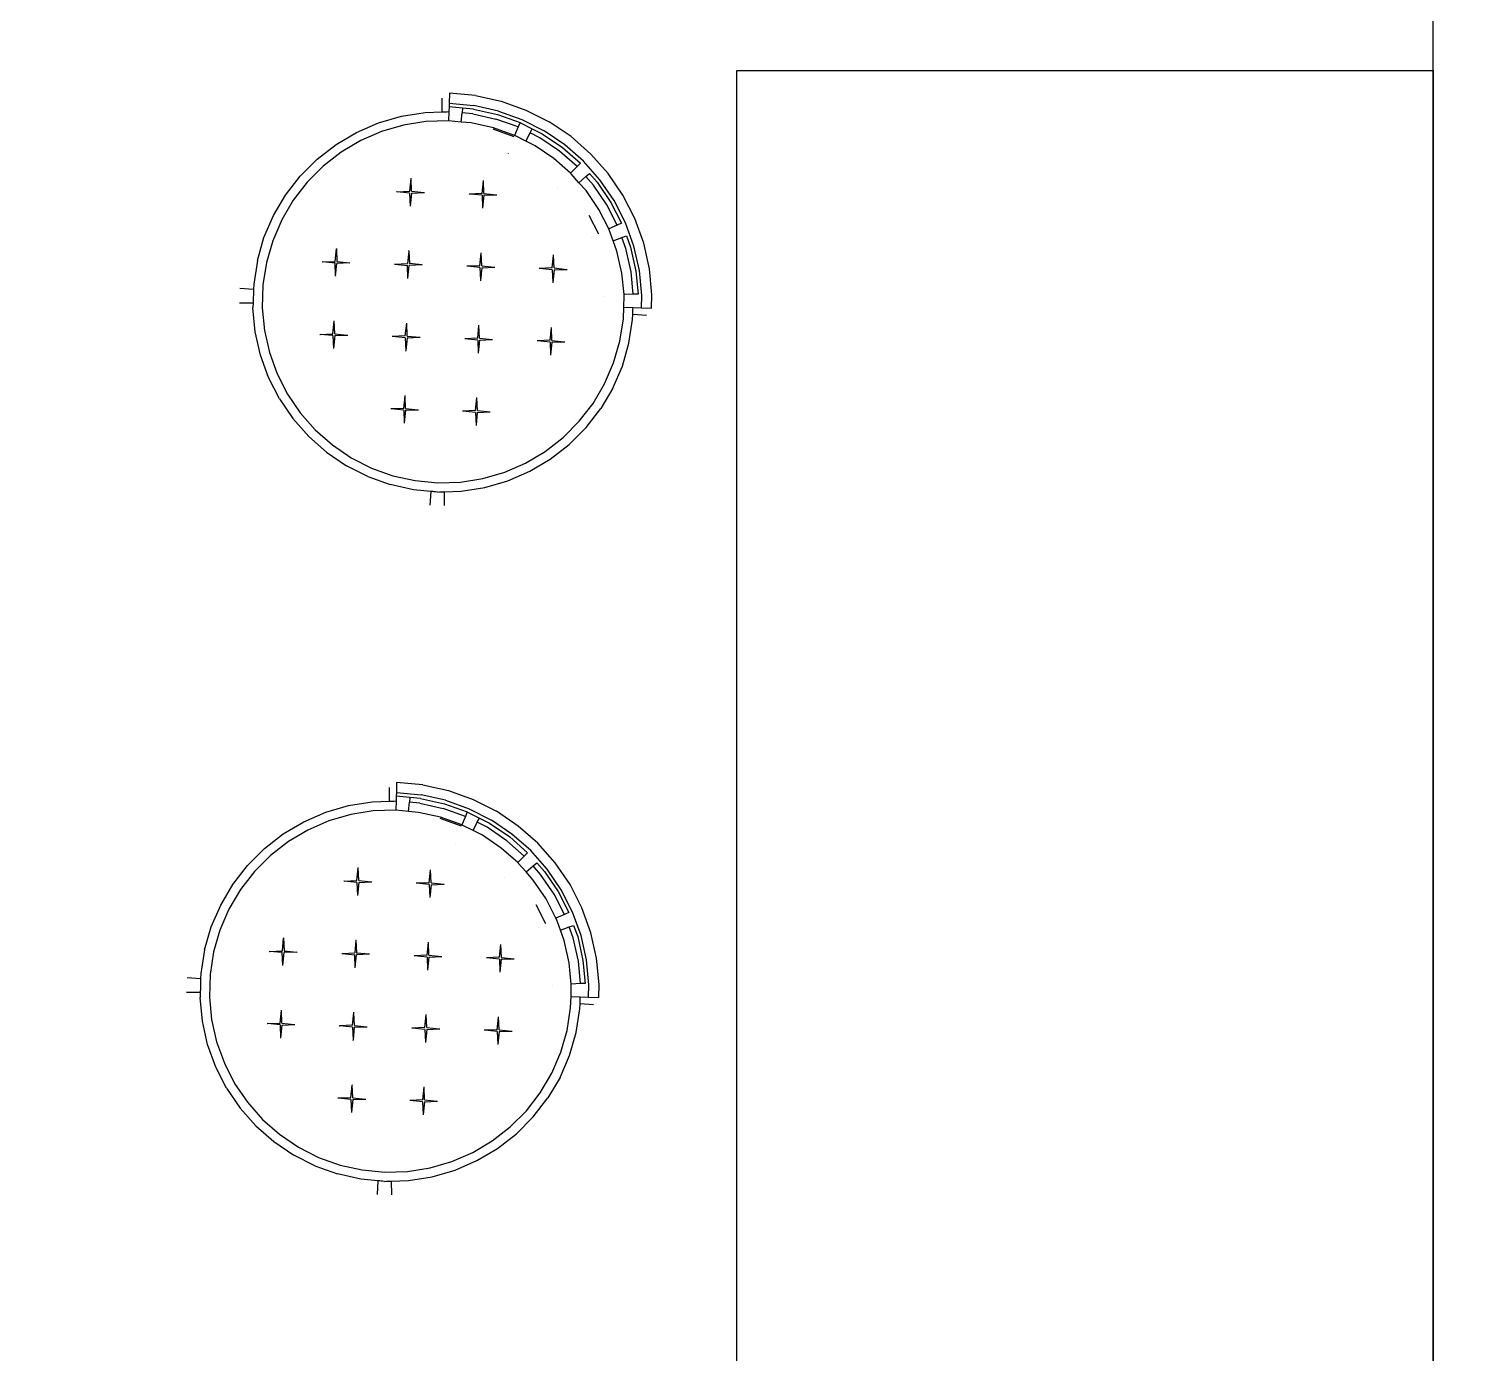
# Model space of a CAD drawing. Header units: millimetres. Extents: x -1966 to 205283, y -140015 to 7000.
# Drawn here: x 99962 to 101504, y -21938 to -20511 of the extents above; entities that cross this region are included whole.
import ezdxf

# ---------------------------------------------------------------- set-up
doc = ezdxf.new("R2010")
doc.units = ezdxf.units.MM
doc.header["$LTSCALE"] = 1000
doc.layers.add('草图平面 01', color=7, linetype='Continuous')

msp = doc.modelspace()

# ---------------------------------------------------------------- hatches: boundary and pattern name
h = msp.add_hatch()
h.set_pattern_fill('ANSI32', color=256)
h.set_pattern_definition([(45, (-300.8124, 21923.082), (-3.36759605, 3.36759605), []), (45, (-298.5674, 21923.082), (-3.36759605, 3.36759605), [])])
h.paths.add_polyline_path([(91775.1, -11556.3), (85475.1, -11556.3), (85475.1, -14456.3), (85675.1, -14456.3), (85675.1, -13956.3), (85675.1, -11756.3), (91775.1, -11756.3)])
h.paths.add_polyline_path([(85475.1, -17576.5), (85475.1, -17713.6, 0.468176), (88775.1, -22150.7), (90477.3, -25756.3), (91477.3, -25756.3), (96875.1, -25756.3), (96875.1, -25656.3), (96875.1, -25556.3), (90698.4, -25556.3), (90602.7, -25556.3), (88975.1, -22156.3), (88975.1, -21156.3), (88775.1, -21156.3), (88775.1, -21950.4, -0.465706), (85665.7, -17776.5), (87775.1, -17776.5), (87775.1, -17576.5), (85668.5, -17576.5), (85675.1, -17076.5), (85675.1, -15356.3), (85475.1, -15356.3)])
h.paths.add_polyline_path([(100725.1, -25556.3), (98875.1, -25556.3), (98875.1, -25756.3), (101675.1, -25756.3), (101675.1, -25356.3), (101475.1, -25356.3), (101475.1, -25556.3)])
h.paths.add_polyline_path([(101675.1, -11556.3), (101275.1, -11556.3), (101275.1, -11756.3), (101475.1, -11756.3), (101475.1, -11956.3), (101675.1, -11956.3)])

# ---------------------------------------------------------------- linework, layer by layer
for p, q in [((100725.1, -25556.3), (100725.1, -20556.3)), ((100725.1, -20556.3), (101475.1, -20556.3)), ((101475.1, -20556.3), (101475.1, -25556.3)), ((100407.8, -20600.9), (100407.8, -20586.2)), ((100415.6, -20580.7), (100415.3, -20591.6)), ((100443.7, -20583.3), (100415.6, -20580.7)), ((100443.7, -20583.3), (100471.3, -20589.4)), ((100363.8, -20605.5), (100389.3, -20601.5)), ((100389.3, -20601.5), (100407.8, -20600.9)), ((100407.8, -20600.9), (100408.1, -20600.9)), ((100408.1, -20600.9), (100408.8, -20600.8)), ((100408.8, -20600.8), (100409.9, -20600.8)), ((100409.9, -20600.8), (100411.3, -20600.8)), ((100411.3, -20600.8), (100412.8, -20600.7)), ((100412.8, -20600.7), (100415, -20600.6)), ((100415, -20600.6), (100414.7, -20610.6)), ((100415.1, -20595.5), (100415, -20600.6)), ((100415.3, -20591.6), (100415.1, -20595.5)), ((100429.7, -20596.9), (100415.1, -20595.5)), ((100415.3, -20591.6), (100442, -20594.1)), ((100428.2, -20611.9), (100429.2, -20602)), ((100429.7, -20596.9), (100429.2, -20602)), ((100440.6, -20603), (100429.2, -20602)), ((100441.4, -20598), (100429.7, -20596.9)), ((100441.4, -20598), (100467.2, -20603.7)), ((100468.3, -20600), (100442, -20594.1)), ((100468.3, -20600), (100493.6, -20609)), ((100471.3, -20589.4), (100497.9, -20598.9)), ((100497.9, -20598.9), (100523.1, -20611.7)), ((100315.5, -20623), (100339.1, -20612.8)), ((100339.1, -20612.8), (100363.8, -20605.5)), ((100366, -20615.3), (100342.5, -20622.2)), ((100390.2, -20611.4), (100366, -20615.3)), ((100414.7, -20610.6), (100390.2, -20611.4)), ((100428.2, -20611.9), (100414.7, -20610.6)), ((100439.1, -20612.9), (100428.2, -20611.9)), ((100463, -20618.2), (100439.1, -20612.9)), ((100440.6, -20603), (100465.7, -20608.6)), ((100485.7, -20626.4), (100463, -20618.2)), ((100489.6, -20617.2), (100465.7, -20608.6)), ((100467.2, -20603.7), (100491.7, -20612.5)), ((100489.6, -20617.2), (100485.7, -20626.4)), ((100491.7, -20612.5), (100489.6, -20617.2)), ((100491.7, -20612.5), (100492, -20612.6)), ((100492, -20612.6), (100504.8, -20619.1)), ((100493.6, -20609), (100517.5, -20621.2)), ((100546.5, -20627.6), (100523.1, -20611.7)), ((100293.4, -20636.1), (100315.5, -20623)), ((100320.1, -20631.9), (100299, -20644.4)), ((100342.5, -20622.2), (100320.1, -20631.9)), ((100485.4, -20627.8), (100462.6, -20619.6)), ((100486, -20626.5), (100485.7, -20626.4)), ((100497.8, -20632.5), (100486, -20626.5)), ((100497.8, -20632.5), (100502.4, -20623.6)), ((100507.9, -20637.6), (100497.8, -20632.5)), ((100502.4, -20623.6), (100504.8, -20619.1)), ((100512.9, -20629), (100502.4, -20623.6)), ((100504.8, -20619.1), (100515.5, -20624.5)), ((100534.2, -20643.4), (100512.9, -20629)), ((100515.5, -20624.5), (100537.4, -20639.4)), ((100539.8, -20636.3), (100517.5, -20621.2)), ((100567.7, -20646.3), (100546.5, -20627.6)), ((100273, -20651.9), (100293.4, -20636.1)), ((100299, -20644.4), (100279.7, -20659.4)), ((100478.7, -20645.9), (100478.7, -20646)), ((100528.1, -20651.3), (100507.9, -20637.6)), ((100553, -20659.9), (100534.2, -20643.4)), ((100537.4, -20639.4), (100556.7, -20656.3)), ((100559.9, -20654), (100539.8, -20636.3)), ((100586.4, -20667.4), (100567.7, -20646.3)), ((100254.9, -20670.2), (100273, -20651.9)), ((100279.7, -20659.4), (100262.4, -20676.8)), ((100546, -20667), (100528.1, -20651.3)), ((100553, -20659.9), (100546, -20667)), ((100556.7, -20656.3), (100553, -20659.9)), ((100577.7, -20674.2), (100559.9, -20654)), ((100239.1, -20690.5), (100254.9, -20670.2)), ((100262.4, -20676.8), (100247.4, -20696.1)), ((100372.8, -20686.4), (100374.2, -20672.8)), ((100374.2, -20672.8), (100374.2, -20672.4)), ((100374.8, -20686.5), (100374.2, -20672.8)), ((100450.7, -20688.8), (100452.1, -20675.1)), ((100452.1, -20675.1), (100452.1, -20674.8)), ((100452.7, -20688.8), (100452.1, -20675.1)), ((100546.5, -20667.5), (100546, -20667)), ((100555.1, -20677.2), (100546.5, -20667.5)), ((100555.1, -20677.2), (100562.6, -20670.6)), ((100562.7, -20685.8), (100555.1, -20677.2)), ((100562.6, -20670.6), (100566.4, -20667.2)), ((100570.6, -20679.7), (100562.6, -20670.6)), ((100566.4, -20667.2), (100574.7, -20676.6)), ((100585.1, -20701), (100570.6, -20679.7)), ((100574.7, -20676.6), (100589.5, -20698.4)), ((100592.9, -20696.4), (100577.7, -20674.2)), ((100602.3, -20690.8), (100586.4, -20667.4)), ((100226, -20712.7), (100239.1, -20690.5)), ((100359.1, -20687), (100358.7, -20687)), ((100359.1, -20687), (100372.8, -20686.4)), ((100372.7, -20688.4), (100359.1, -20687)), ((100372.7, -20688.4), (100373.3, -20702.4)), ((100374.7, -20688.5), (100373.3, -20702.4)), ((100374.7, -20688.5), (100388.4, -20687.9)), ((100374.8, -20686.5), (100388.4, -20687.9)), ((100388.4, -20687.9), (100388.7, -20687.9)), ((100437, -20689.4), (100436.7, -20689.3)), ((100450.7, -20688.8), (100437, -20689.4)), ((100450.7, -20690.8), (100437, -20689.4)), ((100450.7, -20690.8), (100451.3, -20704.4)), ((100452.7, -20690.8), (100451.3, -20704.4)), ((100452.7, -20688.8), (100466.3, -20690.2)), ((100452.7, -20690.8), (100466.3, -20690.2)), ((100466.3, -20690.2), (100466.7, -20690.2)), ((100532.3, -20682.6), (100532.3, -20682.7)), ((100576.5, -20706.1), (100562.7, -20685.8)), ((100615.2, -20715.9), (100602.3, -20690.8)), ((100247.4, -20696.1), (100234.9, -20717.2)), ((100451.3, -20704.4), (100451.2, -20704.8)), ((100587.2, -20727), (100576.5, -20706.1)), ((100596.3, -20723), (100585.1, -20701)), ((100589.5, -20698.4), (100601, -20720.9)), ((100605.1, -20720.3), (100592.9, -20696.4)), ((100215.8, -20736.3), (100226, -20712.7)), ((100234.9, -20717.2), (100225.2, -20739.7)), ((100576.3, -20732.8), (100565.9, -20712.4)), ((100596.3, -20723), (100587.2, -20727)), ((100601, -20720.9), (100596.3, -20723)), ((100614.2, -20745.6), (100605.1, -20720.3)), ((100624.8, -20742.5), (100615.2, -20715.9)), ((100208.7, -20761.1), (100215.8, -20736.3)), ((100225.2, -20739.7), (100218.4, -20763.2)), ((100568.7, -20736.4), (100568.7, -20736.4)), ((100587.7, -20727.9), (100587.2, -20727)), ((100591.9, -20739.7), (100587.7, -20727.9)), ((100591.9, -20739.7), (100601.3, -20736.3)), ((100596, -20750.9), (100591.9, -20739.7)), ((100601.3, -20736.3), (100606.2, -20734.6)), ((100605.6, -20748.1), (100601.3, -20736.3)), ((100606.2, -20734.6), (100610.5, -20746.7)), ((100292.4, -20762), (100293.9, -20748.4)), ((100293.9, -20748.1), (100293.9, -20748.4)), ((100293.9, -20748.4), (100294.4, -20762.1)), ((100371.8, -20750.8), (100370.4, -20764.4)), ((100371.8, -20750.8), (100371.8, -20750.4)), ((100371.8, -20750.8), (100372.4, -20764.4)), ((100448.4, -20766.7), (100449.8, -20753.1)), ((100449.8, -20753.1), (100449.8, -20752.8)), ((100450.4, -20766.8), (100449.8, -20753.1)), ((100526.3, -20769.1), (100527.7, -20755.5)), ((100527.7, -20755.5), (100527.8, -20755.1)), ((100528.3, -20769.1), (100527.7, -20755.5)), ((100601.4, -20774.8), (100596, -20750.9)), ((100611.2, -20773.2), (100605.6, -20748.1)), ((100610.5, -20746.7), (100616.3, -20772.4)), ((100620.1, -20771.8), (100614.2, -20745.6)), ((100631, -20770.1), (100624.8, -20742.5)), ((100208.7, -20761.1), (100204.7, -20786.5)), ((100218.4, -20763.2), (100214.6, -20787.4)), ((100278.4, -20762.6), (100278.8, -20762.6)), ((100278.8, -20762.6), (100292.4, -20762)), ((100292.4, -20764), (100278.8, -20762.6)), ((100293, -20777.7), (100292.4, -20764)), ((100293, -20777.7), (100294.4, -20764.1)), ((100294.4, -20762.1), (100308.1, -20763.5)), ((100308.1, -20763.5), (100294.4, -20764.1)), ((100308.1, -20763.5), (100308.4, -20763.5)), ((100356.4, -20764.9), (100356.7, -20765)), ((100356.7, -20765), (100370.4, -20764.4)), ((100356.7, -20765), (100370.3, -20766.4)), ((100370.9, -20780.1), (100370.3, -20766.4)), ((100370.9, -20780.1), (100372.3, -20766.4)), ((100386, -20765.8), (100372.3, -20766.4)), ((100386, -20765.8), (100372.4, -20764.4)), ((100386.4, -20765.9), (100386, -20765.8)), ((100434.7, -20767.3), (100434.3, -20767.3)), ((100448.4, -20766.7), (100434.7, -20767.3)), ((100448.3, -20768.7), (100434.7, -20767.3)), ((100448.3, -20768.7), (100448.9, -20782.4)), ((100450.3, -20768.8), (100448.9, -20782.4)), ((100450.3, -20768.8), (100464, -20768.2)), ((100450.4, -20766.8), (100464, -20768.2)), ((100464, -20768.2), (100464.3, -20768.2)), ((100512.7, -20769.7), (100512.3, -20769.7)), ((100526.3, -20769.1), (100512.7, -20769.7)), ((100526.3, -20771.1), (100512.7, -20769.7)), ((100526.3, -20771.1), (100526.9, -20784.8)), ((100528.3, -20771.1), (100526.9, -20784.8)), ((100528.3, -20769.1), (100542, -20770.6)), ((100528.3, -20771.1), (100542, -20770.6)), ((100542, -20770.6), (100542.3, -20770.6)), ((100616.3, -20772.4), (100618.7, -20797.2)), ((100622.7, -20798.6), (100620.1, -20771.8)), ((100633.7, -20798.2), (100631, -20770.1)), ((100204.7, -20786.5), (100204.5, -20792.2)), ((100214.6, -20787.4), (100213.9, -20811.9)), ((100293, -20777.7), (100293, -20778)), ((100370.9, -20780.4), (100370.9, -20780.1)), ((100448.9, -20782.4), (100448.9, -20782.8)), ((100526.9, -20784.8), (100526.8, -20785.1)), ((100603.6, -20797.8), (100601.4, -20774.8)), ((100613.5, -20797.4), (100611.2, -20773.2)), ((100204.5, -20792.2), (100189.8, -20791.3)), ((100204.2, -20803.1), (100204.1, -20804.5)), ((100204.4, -20797.2), (100204.2, -20801.5)), ((100204.2, -20801.5), (100204.2, -20803.1)), ((100204.5, -20793.2), (100204.4, -20794.3)), ((100204.4, -20794.3), (100204.4, -20795.7)), ((100204.4, -20795.7), (100204.4, -20797.2)), ((100204.5, -20792.2), (100204.5, -20792.5)), ((100204.5, -20792.5), (100204.5, -20793.2)), ((100582.9, -20799.9), (100582.9, -20799.8)), ((100603.3, -20811.4), (100603.7, -20799.2)), ((100613.5, -20797.4), (100603.6, -20797.8)), ((100603.7, -20799.2), (100603.6, -20797.8)), ((100618.7, -20797.2), (100613.5, -20797.4)), ((100622.3, -20812), (100622.7, -20798.6)), ((100633.2, -20812.3), (100633.7, -20798.2)), ((100189.4, -20806.6), (100204.1, -20806.5)), ((100204.1, -20806.5), (100203.9, -20812.2)), ((100206.4, -20837.9), (100203.9, -20812.2)), ((100204.1, -20804.5), (100204.1, -20805.6)), ((100204.1, -20805.6), (100204.1, -20806.3)), ((100204.1, -20806.3), (100204.1, -20806.5)), ((100213.9, -20811.9), (100216.2, -20836.3)), ((100602.9, -20823.7), (100603.3, -20811.4)), ((100603.3, -20811.4), (100613.3, -20811.7)), ((100613.1, -20816.8), (100613.2, -20815.4)), ((100613.1, -20817.9), (100613.1, -20816.8)), ((100613.1, -20818.6), (100613.1, -20817.9)), ((100613.1, -20818.9), (100613.1, -20818.6)), ((100613.2, -20813.9), (100613.3, -20811.7)), ((100613.2, -20815.4), (100613.2, -20813.9)), ((100613.3, -20811.7), (100622.3, -20812)), ((100622.3, -20812), (100633.2, -20812.3)), ((100290.1, -20840), (100291.5, -20826.4)), ((100291.5, -20826.4), (100291.5, -20826)), ((100292.1, -20840), (100291.5, -20826.4)), ((100368, -20842.3), (100369.5, -20828.7)), ((100369.5, -20828.7), (100369.5, -20828.4)), ((100370, -20842.4), (100369.5, -20828.7)), ((100446, -20844.7), (100447.4, -20831.1)), ((100447.4, -20831.1), (100447.4, -20830.7)), ((100448, -20844.8), (100447.4, -20831.1)), ((100524, -20847), (100525.4, -20833.4)), ((100525.4, -20833.4), (100525.4, -20833.1)), ((100526, -20847.1), (100525.4, -20833.4)), ((100599.1, -20847.9), (100602.9, -20823.7)), ((100608.9, -20850), (100612.9, -20824.6)), ((100612.9, -20824.6), (100613.1, -20818.9)), ((100613.1, -20818.9), (100627.8, -20819.8)), ((100212, -20863), (100206.4, -20837.9)), ((100216.2, -20836.3), (100221.6, -20860.2)), ((100276.1, -20840.6), (100276.4, -20840.6)), ((100276.4, -20840.6), (100290.1, -20840)), ((100290, -20842), (100276.4, -20840.6)), ((100290, -20842), (100290.6, -20855.7)), ((100292, -20842), (100290.6, -20855.7)), ((100292, -20842), (100305.7, -20841.5)), ((100292.1, -20840), (100305.7, -20841.5)), ((100305.7, -20841.5), (100306, -20841.5)), ((100353.7, -20842.9), (100354, -20842.9)), ((100354.4, -20842.9), (100354, -20842.9)), ((100368, -20842.3), (100354.4, -20842.9)), ((100368, -20844.3), (100354.4, -20842.9)), ((100368, -20844.3), (100368.6, -20858)), ((100370, -20844.4), (100368.6, -20858)), ((100370, -20842.4), (100383.7, -20843.8)), ((100370, -20844.4), (100383.7, -20843.8)), ((100383.7, -20843.8), (100384, -20843.8)), ((100432.3, -20845.3), (100432, -20845.3)), ((100446, -20844.7), (100432.3, -20845.3)), ((100446, -20846.7), (100432.3, -20845.3)), ((100446, -20846.7), (100446.5, -20860.4)), ((100448, -20846.8), (100446.5, -20860.4)), ((100448, -20844.8), (100461.6, -20846.2)), ((100448, -20846.8), (100461.6, -20846.2)), ((100461.6, -20846.2), (100462, -20846.2)), ((100510.3, -20847.6), (100510, -20847.6)), ((100524, -20847), (100510.3, -20847.6)), ((100523.9, -20849), (100510.3, -20847.6)), ((100523.9, -20849), (100524.5, -20862.7)), ((100525.9, -20849.1), (100524.5, -20862.7)), ((100525.9, -20849.1), (100539.6, -20848.5)), ((100526, -20847.1), (100539.6, -20848.5)), ((100539.6, -20848.5), (100539.9, -20848.5)), ((100592.3, -20871.4), (100599.1, -20847.9)), ((100220.8, -20887.2), (100212, -20863)), ((100221.6, -20860.2), (100229.9, -20883.2)), ((100290.6, -20855.7), (100290.6, -20856)), ((100368.6, -20858), (100368.6, -20858.4)), ((100368.6, -20858.7), (100368.6, -20858.4)), ((100446.5, -20860.4), (100446.5, -20860.7)), ((100524.5, -20862.7), (100524.5, -20863.1)), ((100601.8, -20874.8), (100608.9, -20850)), ((100582.6, -20893.9), (100592.3, -20871.4)), ((100591.6, -20898.4), (100601.8, -20874.8)), ((100232.5, -20910.1), (100220.8, -20887.2)), ((100229.9, -20883.2), (100241.1, -20905)), ((100570.2, -20915), (100582.6, -20893.9)), ((100232.5, -20910.1), (100247, -20931.4)), ((100241.1, -20905), (100254.9, -20925.3)), ((100366.4, -20920.3), (100367.8, -20906.7)), ((100367.8, -20906.7), (100367.8, -20906.4)), ((100368.4, -20920.4), (100367.8, -20906.7)), ((100443.7, -20922.7), (100445.1, -20909)), ((100445.1, -20909), (100445.1, -20908.7)), ((100445.7, -20922.7), (100445.1, -20909)), ((100591.6, -20898.4), (100578.5, -20920.6)), ((100254.9, -20925.3), (100271.1, -20943.6)), ((100352.7, -20920.9), (100352.4, -20920.9)), ((100366.4, -20920.3), (100352.7, -20920.9)), ((100366.3, -20922.3), (100352.7, -20920.9)), ((100366.3, -20922.3), (100366.9, -20936)), ((100368.3, -20922.4), (100366.9, -20936)), ((100368.3, -20922.4), (100382, -20921.8)), ((100368.4, -20920.4), (100382, -20921.8)), ((100382, -20921.8), (100382.4, -20921.8)), ((100430, -20923.2), (100429.6, -20923.2)), ((100443.7, -20922.7), (100430, -20923.2)), ((100443.6, -20924.7), (100430, -20923.2)), ((100443.6, -20924.7), (100444.2, -20938.3)), ((100445.6, -20924.7), (100444.2, -20938.3)), ((100445.6, -20924.7), (100459.3, -20924.1)), ((100445.7, -20922.7), (100459.3, -20924.1)), ((100459.3, -20924.1), (100459.6, -20924.1)), ((100555.2, -20934.3), (100570.2, -20915)), ((100562.7, -20940.9), (100578.5, -20920.6)), ((100264, -20950.7), (100247, -20931.4)), ((100366.9, -20936), (100366.9, -20936.3)), ((100444.2, -20938.3), (100444.2, -20938.7)), ((100537.9, -20951.7), (100555.2, -20934.3)), ((100544.5, -20959.2), (100562.7, -20940.9)), ((100264, -20950.7), (100283.3, -20967.7)), ((100271.1, -20943.6), (100289.5, -20959.8)), ((100518.6, -20966.7), (100537.9, -20951.7)), ((100283.3, -20967.7), (100304.7, -20982.1)), ((100289.5, -20959.8), (100309.7, -20973.5)), ((100497.5, -20979.2), (100518.6, -20966.7)), ((100524.2, -20975), (100544.5, -20959.2)), ((100327.6, -20993.8), (100304.7, -20982.1)), ((100309.7, -20973.5), (100331.6, -20984.6)), ((100331.6, -20984.6), (100354.6, -20992.9)), ((100475.1, -20988.9), (100497.5, -20979.2)), ((100478.5, -20998.3), (100502.1, -20988.1)), ((100502.1, -20988.1), (100524.2, -20975)), ((100327.6, -20993.8), (100351.8, -21002.5)), ((100377, -21008.1), (100351.8, -21002.5)), ((100354.6, -20992.9), (100378.5, -20998.2)), ((100378.5, -20998.2), (100402.9, -21000.5)), ((100402.9, -21000.5), (100427.4, -20999.7)), ((100427.4, -20999.7), (100451.6, -20995.8)), ((100451.6, -20995.8), (100475.1, -20988.9)), ((100453.8, -21005.6), (100478.5, -20998.3)), ((100395.5, -21009.8), (100377, -21008.1)), ((100395.5, -21009.8), (100394.5, -21024.5)), ((100395.7, -21009.8), (100395.5, -21009.8)), ((100396.4, -21009.9), (100395.7, -21009.8)), ((100397.5, -21010), (100396.4, -21009.9)), ((100398.9, -21010.1), (100397.5, -21010)), ((100400.5, -21010.3), (100398.9, -21010.1)), ((100402.6, -21010.5), (100400.5, -21010.3)), ((100402.6, -21010.5), (100404.8, -21010.4)), ((100404.8, -21010.4), (100406.3, -21010.3)), ((100406.3, -21010.3), (100407.7, -21010.3)), ((100407.7, -21010.3), (100408.8, -21010.3)), ((100408.8, -21010.3), (100409.5, -21010.2)), ((100409.5, -21010.2), (100409.8, -21010.2)), ((100409.8, -21010.2), (100428.3, -21009.6)), ((100409.8, -21010.2), (100409.8, -21024.9)), ((100428.3, -21009.6), (100453.8, -21005.6)), ((100358.7, -21323.3), (100358.4, -21334.3)), ((100386.9, -21325.9), (100358.7, -21323.3)), ((100386.9, -21325.9), (100414.4, -21332.1)), ((100351, -21343.5), (100350.9, -21328.8)), ((100358.3, -21338.2), (100358.1, -21343.3)), ((100358.4, -21334.3), (100358.3, -21338.2)), ((100372.9, -21339.5), (100358.3, -21338.2)), ((100358.4, -21334.3), (100385.2, -21336.8)), ((100372.9, -21339.5), (100372.4, -21344.6)), ((100384.5, -21340.6), (100372.9, -21339.5)), ((100384.5, -21340.6), (100410.3, -21346.3)), ((100411.4, -21342.6), (100385.2, -21336.8)), ((100411.4, -21342.6), (100436.7, -21351.7)), ((100414.4, -21332.1), (100441, -21341.6)), ((100441, -21341.6), (100466.2, -21354.4)), ((100258.6, -21365.7), (100282.3, -21355.4)), ((100282.3, -21355.4), (100307, -21348.2)), ((100309.2, -21358), (100285.6, -21364.8)), ((100307, -21348.2), (100332.4, -21344.1)), ((100333.3, -21354.1), (100309.2, -21358)), ((100332.4, -21344.1), (100351, -21343.5)), ((100357.8, -21353.3), (100333.3, -21354.1)), ((100351, -21343.5), (100351.2, -21343.5)), ((100351.2, -21343.5), (100351.9, -21343.5)), ((100351.9, -21343.5), (100353, -21343.5)), ((100353, -21343.5), (100354.4, -21343.4)), ((100354.4, -21343.4), (100356, -21343.4)), ((100356, -21343.4), (100358.1, -21343.3)), ((100358.1, -21343.3), (100357.8, -21353.3)), ((100371.4, -21354.6), (100357.8, -21353.3)), ((100371.4, -21354.6), (100372.4, -21344.6)), ((100382.2, -21355.6), (100371.4, -21354.6)), ((100383.7, -21345.7), (100372.4, -21344.6)), ((100406.1, -21360.9), (100382.2, -21355.6)), ((100383.7, -21345.7), (100408.9, -21351.3)), ((100432.8, -21359.9), (100408.9, -21351.3)), ((100410.3, -21346.3), (100434.8, -21355.1)), ((100434.8, -21355.1), (100432.8, -21359.9)), ((100434.8, -21355.1), (100435.1, -21355.3)), ((100435.1, -21355.3), (100447.9, -21361.7)), ((100436.7, -21351.7), (100460.7, -21363.9)), ((100489.6, -21370.3), (100466.2, -21354.4)), ((100236.5, -21378.8), (100258.6, -21365.7)), ((100285.6, -21364.8), (100263.2, -21374.6)), ((100428.6, -21370.5), (100405.7, -21362.3)), ((100428.8, -21369), (100406.1, -21360.9)), ((100432.8, -21359.9), (100428.8, -21369)), ((100429.2, -21369.2), (100428.8, -21369)), ((100441, -21375.2), (100429.2, -21369.2)), ((100441, -21375.2), (100445.5, -21366.3)), ((100445.5, -21366.3), (100447.9, -21361.7)), ((100456.1, -21371.6), (100445.5, -21366.3)), ((100447.9, -21361.7), (100458.7, -21367.2)), ((100477.4, -21386.1), (100456.1, -21371.6)), ((100458.7, -21367.2), (100480.5, -21382)), ((100482.9, -21378.9), (100460.7, -21363.9)), ((100510.8, -21388.9), (100489.6, -21370.3)), ((100216.2, -21394.6), (100236.5, -21378.8)), ((100242.1, -21387.1), (100222.8, -21402.1)), ((100263.2, -21374.6), (100242.1, -21387.1)), ((100421.8, -21388.6), (100421.8, -21388.7)), ((100451, -21380.2), (100441, -21375.2)), ((100471.3, -21394), (100451, -21380.2)), ((100496.2, -21402.6), (100477.4, -21386.1)), ((100480.5, -21382), (100499.8, -21399)), ((100503.1, -21396.7), (100482.9, -21378.9)), ((100529.5, -21410.1), (100510.8, -21388.9)), ((100198, -21412.8), (100216.2, -21394.6)), ((100222.8, -21402.1), (100205.5, -21419.4)), ((100489.1, -21409.7), (100471.3, -21394)), ((100496.2, -21402.6), (100489.1, -21409.7)), ((100499.8, -21399), (100496.2, -21402.6)), ((100520.9, -21416.8), (100503.1, -21396.7)), ((100182.2, -21433.2), (100198, -21412.8)), ((100205.5, -21419.4), (100190.5, -21438.8)), ((100315.9, -21429.1), (100317.3, -21415.4)), ((100317.3, -21415.4), (100317.3, -21415.1)), ((100317.9, -21429.1), (100317.3, -21415.4)), ((100393.9, -21431.4), (100395.3, -21417.8)), ((100395.3, -21417.8), (100395.3, -21417.5)), ((100395.9, -21431.5), (100395.3, -21417.8)), ((100489.6, -21410.2), (100489.1, -21409.7)), ((100498.2, -21419.8), (100489.6, -21410.2)), ((100498.2, -21419.8), (100505.7, -21413.3)), ((100505.9, -21428.5), (100498.2, -21419.8)), ((100505.7, -21413.3), (100509.6, -21409.9)), ((100513.8, -21422.4), (100505.7, -21413.3)), ((100509.6, -21409.9), (100517.8, -21419.2)), ((100517.8, -21419.2), (100532.7, -21441)), ((100536, -21439), (100520.9, -21416.8)), ((100545.5, -21433.4), (100529.5, -21410.1)), ((100169.2, -21455.4), (100182.2, -21433.2)), ((100302.2, -21429.7), (100301.9, -21429.6)), ((100302.2, -21429.7), (100315.9, -21429.1)), ((100315.8, -21431.1), (100302.2, -21429.7)), ((100315.8, -21431.1), (100316.4, -21445.1)), ((100317.8, -21431.1), (100316.4, -21445.1)), ((100317.8, -21431.1), (100331.5, -21430.5)), ((100317.9, -21429.1), (100331.5, -21430.5)), ((100331.5, -21430.5), (100331.9, -21430.6)), ((100380.2, -21432), (100379.8, -21432)), ((100393.9, -21431.4), (100380.2, -21432)), ((100393.8, -21433.4), (100380.2, -21432)), ((100393.8, -21433.4), (100394.4, -21447.1)), ((100395.8, -21433.5), (100394.4, -21447.1)), ((100395.8, -21433.5), (100409.5, -21432.9)), ((100395.9, -21431.5), (100409.5, -21432.9)), ((100409.5, -21432.9), (100409.8, -21432.9)), ((100475.4, -21425.3), (100475.4, -21425.3)), ((100519.6, -21448.7), (100505.9, -21428.5)), ((100528.3, -21443.6), (100513.8, -21422.4)), ((100558.3, -21458.6), (100545.5, -21433.4)), ((100190.5, -21438.8), (100178.1, -21459.9)), ((100394.4, -21447.1), (100394.4, -21447.4)), ((100530.3, -21469.6), (100519.6, -21448.7)), ((100539.5, -21465.6), (100528.3, -21443.6)), ((100532.7, -21441), (100544.2, -21463.5)), ((100548.2, -21463), (100536, -21439)), ((100159, -21479), (100169.2, -21455.4)), ((100178.1, -21459.9), (100168.4, -21482.4)), ((100519.4, -21475.5), (100509, -21455.1)), ((100539.5, -21465.6), (100530.3, -21469.6)), ((100544.2, -21463.5), (100539.5, -21465.6)), ((100557.4, -21488.3), (100548.2, -21463)), ((100567.9, -21485.2), (100558.3, -21458.6)), ((100151.8, -21503.7), (100159, -21479)), ((100511.9, -21479.1), (100511.8, -21479.1)), ((100530.8, -21470.6), (100530.3, -21469.6)), ((100535.1, -21482.4), (100530.8, -21470.6)), ((100535.1, -21482.4), (100544.5, -21479)), ((100544.5, -21479), (100549.3, -21477.3)), ((100548.7, -21490.8), (100544.5, -21479)), ((100549.3, -21477.3), (100553.7, -21489.3)), ((100168.4, -21482.4), (100161.6, -21505.9)), ((100235.6, -21504.7), (100237, -21491.1)), ((100237, -21490.7), (100237, -21491.1)), ((100237, -21491.1), (100237.6, -21504.7)), ((100314.9, -21493.4), (100313.5, -21507)), ((100314.9, -21493.4), (100315, -21493.1)), ((100314.9, -21493.4), (100315.5, -21507.1)), ((100391.5, -21509.4), (100392.9, -21495.8)), ((100392.9, -21495.8), (100392.9, -21495.4)), ((100393.5, -21509.5), (100392.9, -21495.8)), ((100539.1, -21493.6), (100535.1, -21482.4)), ((100544.5, -21517.5), (100539.1, -21493.6)), ((100554.4, -21515.9), (100548.7, -21490.8)), ((100553.7, -21489.3), (100559.4, -21515.1)), ((100563.3, -21514.5), (100557.4, -21488.3)), ((100574.1, -21512.7), (100567.9, -21485.2)), ((100151.8, -21503.7), (100147.8, -21529.2)), ((100161.6, -21505.9), (100157.8, -21530.1)), ((100221.5, -21505.3), (100221.9, -21505.3)), ((100221.9, -21505.3), (100235.6, -21504.7)), ((100235.5, -21506.7), (100221.9, -21505.3)), ((100236.1, -21520.4), (100235.5, -21506.7)), ((100236.1, -21520.4), (100237.5, -21506.7)), ((100251.2, -21506.2), (100237.5, -21506.7)), ((100237.6, -21504.7), (100251.2, -21506.2)), ((100251.2, -21506.2), (100251.5, -21506.2)), ((100299.5, -21507.6), (100299.9, -21507.6)), ((100299.9, -21507.6), (100313.5, -21507)), ((100299.9, -21507.6), (100313.5, -21509)), ((100314.1, -21522.7), (100313.5, -21509)), ((100314.1, -21522.7), (100315.5, -21509.1)), ((100329.2, -21508.5), (100315.5, -21507.1)), ((100329.2, -21508.5), (100315.5, -21509.1)), ((100329.5, -21508.5), (100329.2, -21508.5)), ((100377.8, -21510), (100377.5, -21510)), ((100391.5, -21509.4), (100377.8, -21510)), ((100391.4, -21511.4), (100377.8, -21510)), ((100391.4, -21511.4), (100392, -21525.1)), ((100393.4, -21511.4), (100392, -21525.1)), ((100393.4, -21511.4), (100407.1, -21510.9)), ((100393.5, -21509.5), (100407.1, -21510.9)), ((100407.1, -21510.9), (100407.5, -21510.9)), ((100455.8, -21512.3), (100455.4, -21512.3)), ((100469.5, -21511.7), (100455.8, -21512.3)), ((100469.4, -21513.7), (100455.8, -21512.3)), ((100469.5, -21511.7), (100470.9, -21498.1)), ((100470.9, -21498.1), (100470.9, -21497.8)), ((100471.5, -21511.8), (100470.9, -21498.1)), ((100471.5, -21511.8), (100485.1, -21513.2)), ((100236.1, -21520.4), (100236.1, -21520.7)), ((100314.1, -21523.1), (100314.1, -21522.7)), ((100392, -21525.1), (100392, -21525.4)), ((100469.4, -21513.7), (100470, -21527.4)), ((100471.4, -21513.8), (100470, -21527.4)), ((100470, -21527.4), (100470, -21527.8)), ((100471.4, -21513.8), (100485.1, -21513.2)), ((100485.1, -21513.2), (100485.4, -21513.2)), ((100546.7, -21540.5), (100544.5, -21517.5)), ((100556.7, -21540.1), (100554.4, -21515.9)), ((100559.4, -21515.1), (100561.8, -21539.9)), ((100565.8, -21541.2), (100563.3, -21514.5)), ((100576.8, -21540.9), (100574.1, -21512.7)), ((100147.6, -21534.9), (100133, -21533.9)), ((100147.5, -21539.9), (100147.4, -21544.2)), ((100147.6, -21537), (100147.5, -21538.3)), ((100147.5, -21538.3), (100147.5, -21539.9)), ((100147.8, -21529.2), (100147.6, -21534.9)), ((100147.6, -21534.9), (100147.6, -21535.1)), ((100147.6, -21535.1), (100147.6, -21535.8)), ((100147.6, -21535.8), (100147.6, -21537)), ((100157.8, -21530.1), (100157, -21554.6)), ((100526.1, -21542.5), (100526.1, -21542.5)), ((100546.5, -21554.1), (100546.8, -21541.9)), ((100556.7, -21540.1), (100546.7, -21540.5)), ((100546.8, -21541.9), (100546.7, -21540.5)), ((100561.8, -21539.9), (100556.7, -21540.1)), ((100565.4, -21554.7), (100565.8, -21541.2)), ((100576.4, -21555), (100576.8, -21540.9)), ((100132.5, -21549.2), (100147.2, -21549.2)), ((100147.2, -21549.2), (100147, -21554.9)), ((100149.5, -21580.5), (100147, -21554.9)), ((100147.3, -21547.1), (100147.2, -21548.2)), ((100147.2, -21548.2), (100147.2, -21548.9)), ((100147.2, -21548.9), (100147.2, -21549.2)), ((100147.4, -21544.2), (100147.3, -21545.7)), ((100147.3, -21545.7), (100147.3, -21547.1)), ((100157, -21554.6), (100159.4, -21578.9)), ((100546.1, -21566.3), (100546.5, -21554.1)), ((100546.5, -21554.1), (100556.4, -21554.4)), ((100556.3, -21558.1), (100556.4, -21556.5)), ((100556.3, -21559.5), (100556.3, -21558.1)), ((100556.4, -21554.4), (100565.4, -21554.7)), ((100556.4, -21556.5), (100556.4, -21554.4)), ((100565.4, -21554.7), (100576.4, -21555)), ((100233.2, -21582.6), (100234.6, -21569)), ((100234.6, -21569), (100234.6, -21568.7)), ((100235.2, -21582.7), (100234.6, -21569)), ((100311.2, -21585), (100312.6, -21571.4)), ((100312.6, -21571.4), (100312.6, -21571)), ((100313.2, -21585.1), (100312.6, -21571.4)), ((100389.1, -21587.4), (100390.6, -21573.7)), ((100390.6, -21573.7), (100390.6, -21573.4)), ((100391.1, -21587.4), (100390.6, -21573.7)), ((100542.3, -21590.5), (100546.1, -21566.3)), ((100552, -21592.7), (100556, -21567.3)), ((100556, -21567.3), (100556.2, -21561.5)), ((100556.2, -21560.6), (100556.3, -21559.5)), ((100556.2, -21561.3), (100556.2, -21560.6)), ((100556.2, -21561.5), (100556.2, -21561.3)), ((100556.2, -21561.5), (100570.9, -21562.5)), ((100155.1, -21605.6), (100149.5, -21580.5)), ((100159.4, -21578.9), (100164.7, -21602.8)), ((100219.2, -21583.2), (100219.5, -21583.2)), ((100219.5, -21583.2), (100233.2, -21582.6)), ((100233.2, -21584.6), (100219.5, -21583.2)), ((100233.2, -21584.6), (100233.7, -21598.3)), ((100235.2, -21584.7), (100233.7, -21598.3)), ((100235.2, -21582.7), (100248.8, -21584.1)), ((100235.2, -21584.7), (100248.8, -21584.1)), ((100248.8, -21584.1), (100249.2, -21584.1)), ((100296.8, -21585.6), (100297.2, -21585.6)), ((100297.5, -21585.6), (100297.2, -21585.6)), ((100311.2, -21585), (100297.5, -21585.6)), ((100311.1, -21587), (100297.5, -21585.6)), ((100311.1, -21587), (100311.7, -21600.7)), ((100313.1, -21587.1), (100311.7, -21600.7)), ((100313.1, -21587.1), (100326.8, -21586.5)), ((100313.2, -21585.1), (100326.8, -21586.5)), ((100326.8, -21586.5), (100327.1, -21586.5)), ((100375.5, -21587.9), (100375.1, -21587.9)), ((100389.1, -21587.4), (100375.5, -21587.9)), ((100389.1, -21589.4), (100375.5, -21587.9)), ((100389.1, -21589.4), (100389.7, -21603)), ((100391.1, -21589.4), (100389.7, -21603)), ((100391.1, -21587.4), (100404.8, -21588.8)), ((100391.1, -21589.4), (100404.8, -21588.8)), ((100404.8, -21588.8), (100405.1, -21588.8)), ((100467.1, -21589.7), (100453.4, -21590.3)), ((100467.1, -21589.7), (100468.5, -21576.1)), ((100468.5, -21576.1), (100468.5, -21575.7)), ((100469.1, -21589.8), (100468.5, -21576.1)), ((100469.1, -21589.8), (100482.7, -21591.2)), ((100164.7, -21602.8), (100173.1, -21625.9)), ((100233.7, -21598.3), (100233.7, -21598.7)), ((100311.7, -21600.7), (100311.7, -21601)), ((100311.7, -21601.4), (100311.7, -21601)), ((100389.7, -21603), (100389.7, -21603.4)), ((100453.4, -21590.3), (100453.1, -21590.3)), ((100467, -21591.7), (100453.4, -21590.3)), ((100467, -21591.7), (100467.6, -21605.4)), ((100469, -21591.8), (100467.6, -21605.4)), ((100469, -21591.8), (100482.7, -21591.2)), ((100482.7, -21591.2), (100483.1, -21591.2)), ((100535.5, -21614), (100542.3, -21590.5)), ((100544.9, -21617.4), (100552, -21592.7)), ((100163.9, -21629.9), (100155.1, -21605.6)), ((100467.6, -21605.4), (100467.6, -21605.7)), ((100525.8, -21636.5), (100535.5, -21614)), ((100534.7, -21641.1), (100544.9, -21617.4)), ((100175.6, -21652.8), (100163.9, -21629.9)), ((100173.1, -21625.9), (100184.2, -21647.7)), ((100184.2, -21647.7), (100198, -21667.9)), ((100309.5, -21663), (100310.9, -21649.4)), ((100310.9, -21649.4), (100311, -21649)), ((100311.5, -21663), (100310.9, -21649.4)), ((100388.2, -21651.7), (100388.2, -21651.4)), ((100513.3, -21657.6), (100525.8, -21636.5)), ((100534.7, -21641.1), (100521.6, -21663.2)), ((100175.6, -21652.8), (100190.1, -21674.1)), ((100295.9, -21663.6), (100295.5, -21663.6)), ((100309.5, -21663), (100295.9, -21663.6)), ((100309.5, -21665), (100295.9, -21663.6)), ((100309.5, -21665), (100310.1, -21678.7)), ((100311.5, -21665), (100310.1, -21678.7)), ((100311.5, -21663), (100325.2, -21664.5)), ((100311.5, -21665), (100325.2, -21664.5)), ((100325.2, -21664.5), (100325.5, -21664.5)), ((100373.1, -21665.9), (100372.8, -21665.9)), ((100386.8, -21665.3), (100373.1, -21665.9)), ((100386.7, -21667.3), (100373.1, -21665.9)), ((100386.8, -21665.3), (100388.2, -21651.7)), ((100388.8, -21665.4), (100388.2, -21651.7)), ((100388.7, -21667.4), (100402.4, -21666.8)), ((100388.8, -21665.4), (100402.4, -21666.8)), ((100402.4, -21666.8), (100402.8, -21666.8)), ((100498.4, -21677), (100513.3, -21657.6)), ((100505.9, -21683.6), (100521.6, -21663.2)), ((100207.1, -21693.3), (100190.1, -21674.1)), ((100198, -21667.9), (100214.2, -21686.3)), ((100310.1, -21678.7), (100310, -21679)), ((100386.7, -21667.3), (100387.3, -21681)), ((100388.7, -21667.4), (100387.3, -21681)), ((100387.3, -21681), (100387.3, -21681.3)), ((100481.1, -21694.3), (100498.4, -21677)), ((100207.1, -21693.3), (100226.5, -21710.3)), ((100214.2, -21686.3), (100232.6, -21702.4)), ((100461.7, -21709.4), (100481.1, -21694.3)), ((100487.7, -21701.8), (100505.9, -21683.6)), ((100226.5, -21710.3), (100247.8, -21724.8)), ((100232.6, -21702.4), (100252.9, -21716.2)), ((100440.7, -21721.9), (100461.7, -21709.4)), ((100467.4, -21717.6), (100487.7, -21701.8)), ((100270.7, -21736.5), (100247.8, -21724.8)), ((100252.9, -21716.2), (100274.7, -21727.3)), ((100274.7, -21727.3), (100297.7, -21735.5)), ((100418.2, -21731.6), (100440.7, -21721.9)), ((100445.2, -21730.8), (100467.4, -21717.6)), ((100270.7, -21736.5), (100295, -21745.1)), ((100297.7, -21735.5), (100321.7, -21740.8)), ((100321.7, -21740.8), (100346, -21743.1)), ((100346, -21743.1), (100370.5, -21742.3)), ((100370.5, -21742.3), (100394.7, -21738.5)), ((100394.7, -21738.5), (100418.2, -21731.6)), ((100396.9, -21748.2), (100421.6, -21741)), ((100421.6, -21741), (100445.2, -21730.8)), ((100320.1, -21750.7), (100295, -21745.1)), ((100338.6, -21752.5), (100320.1, -21750.7)), ((100338.6, -21752.5), (100337.7, -21767.1)), ((100338.9, -21752.5), (100338.6, -21752.5)), ((100339.6, -21752.5), (100338.9, -21752.5)), ((100340.7, -21752.6), (100339.6, -21752.5)), ((100342, -21752.8), (100340.7, -21752.6)), ((100343.6, -21752.9), (100342, -21752.8)), ((100345.7, -21753.1), (100343.6, -21752.9)), ((100345.7, -21753.1), (100347.9, -21753)), ((100347.9, -21753), (100349.4, -21753)), ((100349.4, -21753), (100350.8, -21753)), ((100350.8, -21753), (100351.9, -21752.9)), ((100351.9, -21752.9), (100352.6, -21752.9)), ((100352.6, -21752.9), (100352.9, -21752.9)), ((100352.9, -21752.9), (100371.5, -21752.3)), ((100352.9, -21752.9), (100353, -21767.6)), ((100371.5, -21752.3), (100396.9, -21748.2))]:
    msp.add_line(p, q)
at = {"layer": '草图平面 01'}
msp.add_line((101475.1, -25556.3), (101475.1, -13756.3), dxfattribs=at)

doc.saveas('drawing.dxf')
